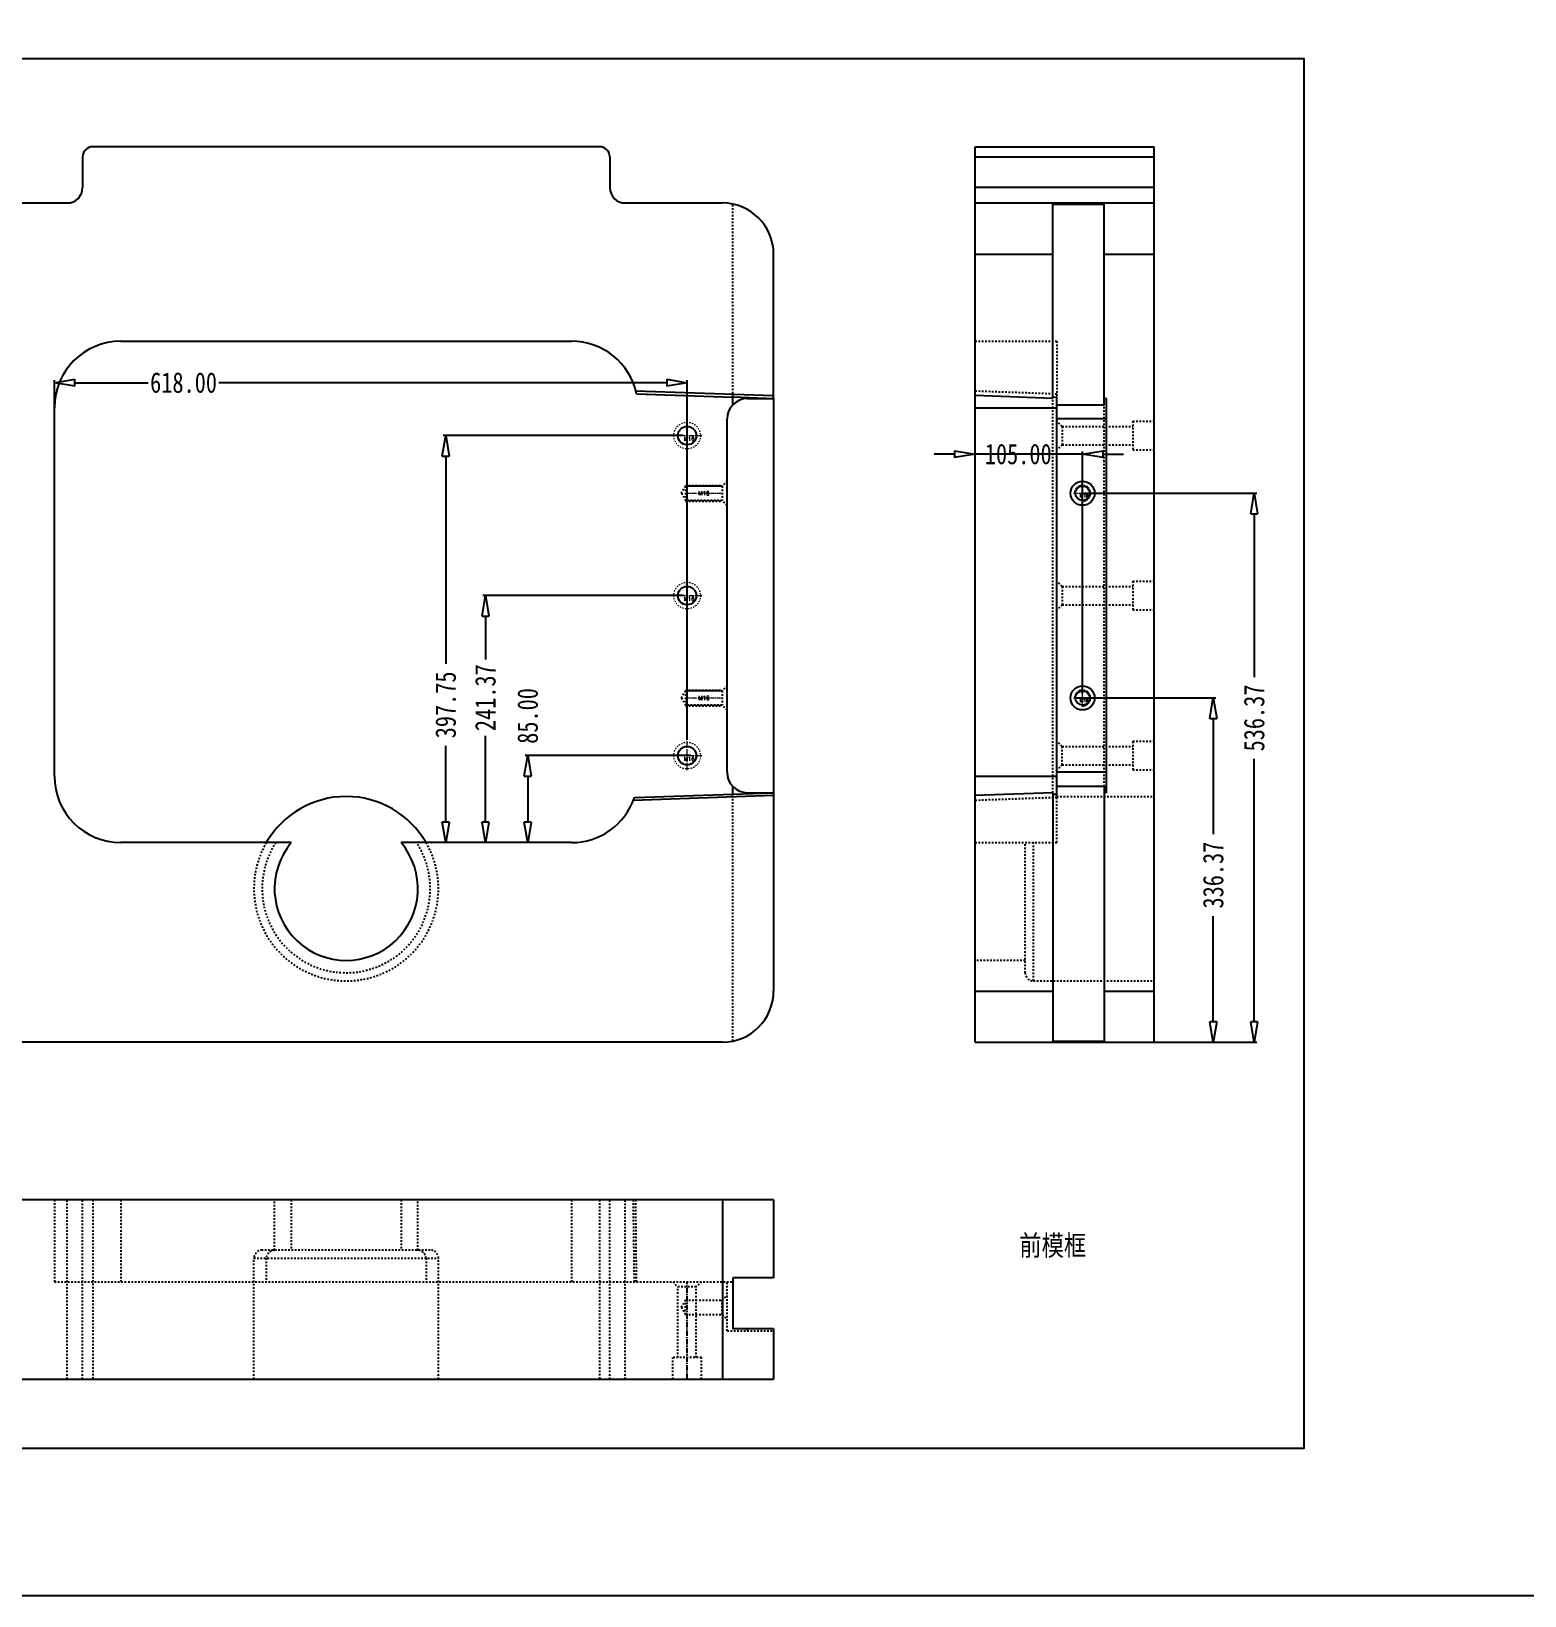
# Model space of a CAD drawing. Header units: millimetres. Extents: x 309 to 11345, y -1340 to 1318.
# Drawn here: x 7350 to 8809, y -1340 to 188 of the extents above; entities that cross this region are included whole.
import ezdxf
from ezdxf.enums import TextEntityAlignment as Align

# ---------------------------------------------------------------- set-up
doc = ezdxf.new("R2010")
doc.units = ezdxf.units.MM
doc.header["$LTSCALE"] = 16.335
doc.header["$PDMODE"] = 3
doc.header["$PDSIZE"] = 0.3125
doc.linetypes.add('CENTER', pattern=[0.6, 0.375, -0.075, 0.075, -0.075])
doc.linetypes.add('HIDDEN', pattern=[0.2, 0.1, -0.1])
doc.layers.get('0').update_dxf_attribs({"linetype": 'CONTINUOUS'})
doc.layers.get('Defpoints').update_dxf_attribs({"linetype": 'CONTINUOUS'})
doc.layers.add('DEFAULT_2', color=8, linetype='HIDDEN')
doc.layers.add('screw', color=33, linetype='CONTINUOUS', lineweight=13)
doc.styles.get("Standard").update_dxf_attribs({"font": 'txt', "width": 0.8})
doc.styles.add('TXT', font='txt.shx', dxfattribs={"bigfont": 'gbcbig.shx'})
doc.dimstyles.new('STANDARD$0', dxfattribs={"dimscale": 2, "dimtxt": 3, "dimasz": 3, "dimexe": 1.25, "dimexo": 0.625, "dimgap": 0.5, "dimtad": 0, "dimdsep": 46, "dimlunit": 6, "dimtxsty": 'Standard', "dimblk": 'CLOSEDBLANK', "dimcen": 0, "dimclrt": 2, "dimazin": 2, "dimtfac": 2, "dimtmove": 1, "dimatfit": 3, "dimfxl": 0, "dimtolj": 1, "dimtzin": 0, "dimarcsym": 0})

# ---------------------------------------------------------------- blocks, each defined once
blk = doc.blocks.new('screw_m16_g')
at = {"layer": 'screw', "color": 1, "linetype": 'CENTER', "ltscale": 0.497582}
for p, q in [((-8.8, 0), (8.8, 0)), ((0, -8.8), (0, 8.8))]:
    blk.add_line(p, q, dxfattribs=at)
at = {"layer": 'screw', "color": 33, "linetype": 'HIDDEN', "ltscale": 0.497582}
blk.add_circle((0, 0), 7, dxfattribs=at)
at = {"layer": 'screw', "color": 92, "linetype": 'HIDDEN', "ltscale": 0.497582}
blk.add_arc((0, 0), 8, 270, 180, dxfattribs=at)
at = {"layer": 'screw', "color": 6, "style": 'TXT'}
blk.add_text('M16', height=3.2, dxfattribs=at).set_placement((-2.72, -4))
blk = doc.blocks.new('_ClosedBlank')
at = {"color": 0, "linetype": 'ByBlock', "lineweight": -2}
for p, q in [((-1, 0.167), (0, 0)), ((-1, 0.167), (-1, -0.167)), ((0, 0), (-1, -0.167))]:
    blk.add_line(p, q, dxfattribs=at)
blk = doc.blocks.new('*D381')
at = {"color": 4, "lineweight": -2}
for p, q in [((8371.3, -463), (8507.2, -463)), ((8504.7, -483), (8504.7, -596.1)), ((8504.7, -779.4), (8504.7, -676.1)), ((8371.3, -799.4), (8507.2, -799.4))]:
    blk.add_line(p, q, dxfattribs=at)
at = {"layer": 'Defpoints', "color": 0}
for p in [(8370, -463), (8370, -799.4), (8504.7, -799.4)]:
    blk.add_point(p, dxfattribs=at)
at = {"color": 4, "lineweight": -2, "xscale": 20, "yscale": 20, "zscale": 20}
for p, rotation in [((8504.7, -463), 90), ((8504.7, -799.4), 270)]:
    blk.add_blockref('_ClosedBlank', p, dxfattribs=dict(at, rotation=rotation))
at = {"color": 6, "insert": (8504.7, -636.1), "char_height": 20, "attachment_point": 5, "rotation": 90}
blk.add_mtext('\\A1;336.37', dxfattribs=at)
blk = doc.blocks.new('*D382')
at = {"color": 4, "lineweight": -2}
for p, q in [((8378.3, -263), (8547.2, -263)), ((8544.7, -283), (8544.7, -442.6)), ((8544.7, -779.4), (8544.7, -522.6)), ((8372.5, -799.4), (8547.2, -799.4))]:
    blk.add_line(p, q, dxfattribs=at)
at = {"layer": 'Defpoints', "color": 0}
for p in [(8377, -263), (8544.7, -263), (8371.3, -799.4)]:
    blk.add_point(p, dxfattribs=at)
at = {"color": 4, "lineweight": -2, "xscale": 20, "yscale": 20, "zscale": 20}
for p, rotation in [((8544.7, -263), 90), ((8544.7, -799.4), 270)]:
    blk.add_blockref('_ClosedBlank', p, dxfattribs=dict(at, rotation=rotation))
at = {"color": 6, "insert": (8544.7, -482.6), "char_height": 20, "attachment_point": 5, "rotation": 90}
blk.add_mtext('\\A1;536.37', dxfattribs=at)
blk = doc.blocks.new('*D383')
at = {"color": 4, "lineweight": -2}
for p, q in [((8252, -224.8), (8232, -224.8)), ((8272, -241.8), (8272, -222.3)), ((8377, -224.8), (8272, -224.8)), ((8377, -458.9), (8377, -222.3)), ((8397, -224.8), (8417, -224.8))]:
    blk.add_line(p, q, dxfattribs=at)
at = {"layer": 'Defpoints', "color": 0}
for p in [(8272, -224.8), (8272, -243), (8377, -460.1)]:
    blk.add_point(p, dxfattribs=at)
at = {"color": 4, "lineweight": -2, "xscale": 20, "yscale": 20, "zscale": 20}
blk.add_blockref('_ClosedBlank', (8272, -224.8), dxfattribs=at)
at = {"color": 4, "lineweight": -2, "xscale": 20, "yscale": 20, "zscale": 20, "rotation": 180}
blk.add_blockref('_ClosedBlank', (8377, -224.8), dxfattribs=at)
at = {"color": 6, "insert": (8314.2, -224.8), "char_height": 20, "attachment_point": 5}
blk.add_mtext('\\A1;105.00', dxfattribs=at)
blk = doc.blocks.new('screw_m16_i')
at = {"layer": 'screw', "color": 1, "linetype": 'CENTER', "ltscale": 0.808571}
for p, q in [((-14.3, 0), (14.3, 0)), ((0, -14.3), (0, 14.3))]:
    blk.add_line(p, q, dxfattribs=at)
at = {"layer": 'screw', "color": 8, "linetype": 'HIDDEN', "ltscale": 0.808571}
blk.add_circle((0, 0), 13, dxfattribs=at)
at = {"layer": 'screw', "color": 33}
blk.add_circle((0, 0), 9, dxfattribs=at)
at = {"layer": 'screw', "color": 6, "style": 'TXT'}
blk.add_text('M16', height=3.9, dxfattribs=at).set_placement((-3.38, -5.2))
blk = doc.blocks.new('*D385')
at = {"color": 4, "lineweight": -2}
for p, q in [((7372.8, -192.4), (7372.8, -152.5)), ((7990.8, -503.9), (7990.8, -152.5)), ((7392.8, -155), (7464.2, -155)), ((7970.8, -155), (7533.5, -155))]:
    blk.add_line(p, q, dxfattribs=at)
at = {"layer": 'Defpoints', "color": 0}
for p in [(7372.8, -155), (7372.8, -193.7), (7990.8, -505.1)]:
    blk.add_point(p, dxfattribs=at)
at = {"color": 4, "lineweight": -2, "xscale": 20, "yscale": 20, "zscale": 20, "rotation": 180}
blk.add_blockref('_ClosedBlank', (7372.8, -155), dxfattribs=at)
at = {"color": 4, "lineweight": -2, "xscale": 20, "yscale": 20, "zscale": 20}
blk.add_blockref('_ClosedBlank', (7990.8, -155), dxfattribs=at)
at = {"color": 6, "insert": (7498.9, -155), "char_height": 20, "attachment_point": 5}
blk.add_mtext('\\A1;618.00', dxfattribs=at)
blk = doc.blocks.new('*D386')
at = {"color": 4, "lineweight": -2}
for p, q in [((7994.4, -519.4), (7832.6, -519.4)), ((7835.1, -539.4), (7835.1, -584.4)), ((7845.2, -604.4), (7832.6, -604.4))]:
    blk.add_line(p, q, dxfattribs=at)
at = {"layer": 'Defpoints', "color": 0}
for p in [(7995.6, -519.4), (7835.1, -604.4), (7846.5, -604.4)]:
    blk.add_point(p, dxfattribs=at)
at = {"color": 4, "lineweight": -2, "xscale": 20, "yscale": 20, "zscale": 20}
for p, rotation in [((7835.1, -519.4), 90), ((7835.1, -604.4), 270)]:
    blk.add_blockref('_ClosedBlank', p, dxfattribs=dict(at, rotation=rotation))
at = {"color": 6, "insert": (7835.1, -480.6), "char_height": 20, "attachment_point": 5, "rotation": 90}
blk.add_mtext('\\A1;85.00', dxfattribs=at)
blk = doc.blocks.new('*D387')
at = {"color": 4, "lineweight": -2}
for p, q in [((7987.2, -363), (7791.3, -363)), ((7793.8, -383), (7793.8, -425.5)), ((7793.8, -584.4), (7793.8, -500.1)), ((7851.9, -604.4), (7791.3, -604.4))]:
    blk.add_line(p, q, dxfattribs=at)
at = {"layer": 'Defpoints', "color": 0}
for p in [(7793.8, -363), (7988.5, -363), (7853.2, -604.4)]:
    blk.add_point(p, dxfattribs=at)
at = {"color": 4, "lineweight": -2, "xscale": 20, "yscale": 20, "zscale": 20}
for p, rotation in [((7793.8, -363), 90), ((7793.8, -604.4), 270)]:
    blk.add_blockref('_ClosedBlank', p, dxfattribs=dict(at, rotation=rotation))
at = {"color": 6, "insert": (7793.8, -462.8), "char_height": 20, "attachment_point": 5, "rotation": 90}
blk.add_mtext('\\A1;241.37', dxfattribs=at)
blk = doc.blocks.new('*D388')
at = {"color": 4, "lineweight": -2}
for p, q in [((7987, -206.7), (7752.5, -206.7)), ((7755, -226.7), (7755, -429.8)), ((7755, -584.4), (7755, -509.8)), ((7851.9, -604.4), (7752.5, -604.4))]:
    blk.add_line(p, q, dxfattribs=at)
at = {"layer": 'Defpoints', "color": 0}
for p in [(7988.3, -206.7), (7755, -604.4), (7853.2, -604.4)]:
    blk.add_point(p, dxfattribs=at)
at = {"color": 4, "lineweight": -2, "xscale": 20, "yscale": 20, "zscale": 20}
for p, rotation in [((7755, -206.7), 90), ((7755, -604.4), 270)]:
    blk.add_blockref('_ClosedBlank', p, dxfattribs=dict(at, rotation=rotation))
at = {"color": 6, "insert": (7755, -469.8), "char_height": 20, "attachment_point": 5, "rotation": 90}
blk.add_mtext('\\A1;397.75', dxfattribs=at)

msp = doc.modelspace()

# ---------------------------------------------------------------- linework, layer by layer
at = {"color": 7, "linetype": 'Continuous'}
for p, q in [((7400.263, 65.599), (7400.263, 35.599)), ((7905.263, 75.599), (7410.263, 75.599)), ((7915.263, 65.599), (7915.263, 35.599)), ((8272.01, -799.401), (8272.01, 75.599)), ((8272.01, 75.599), (8447.01, 75.599)), ((8272.01, 65.599), (8447.01, 65.599)), ((8447.01, -799.401), (8447.01, 75.599)), ((8447.01, 35.599), (8272.01, 35.599)), ((7290.263, 20.599), (7385.263, 20.599)), ((7930.263, 20.599), (8025.263, 20.599)), ((8272.01, 20.599), (8447.01, 20.599)), ((8348.01, -170.31), (8348.01, 19.589)), ((8348.01, 19.589), (8398.01, 19.589)), ((8398.01, -176.674), (8398.01, 19.589)), ((8075.263, -170.31), (8075.263, -29.401)), ((8272.01, -29.401), (8348.01, -29.401)), ((8398.01, -29.401), (8447.01, -29.401)), ((7437.763, -114.401), (7877.763, -114.401)), ((7940.648, -162.954), (8075.263, -167.655)), ((7941.318, -165.773), (8035.263, -169.053)), ((8348.01, -170.31), (8272.01, -167.655)), ((7372.763, -539.401), (7372.763, -179.401)), ((8035.263, -168.914), (8075.263, -170.31)), ((8035.263, -176.674), (8035.263, -168.914)), ((8049.763, -170.449), (8075.263, -170.449)), ((8075.263, -170.449), (8075.263, -555.607)), ((8272.01, -179.401), (8352.01, -179.401)), ((8348.01, -168.914), (8352.01, -169.053)), ((8352.01, -557.002), (8352.01, -169.053)), ((8352.01, -176.674), (8398.01, -176.674)), ((8400.01, -170.449), (8398.01, -170.449)), ((8400.01, -170.449), (8400.01, -555.607)), ((8029.763, -535.607), (8029.763, -190.449)), ((8400.01, -190.449), (8352.01, -190.449)), ((8035.263, -557.142), (8035.263, -549.382)), ((8272.01, -539.401), (8352.01, -539.401)), ((8400.01, -535.607), (8352.01, -535.607)), ((8398.01, -549.382), (8352.01, -549.382)), ((8398.01, -549.382), (8398.01, -798.391)), ((8075.263, -558.401), (7938.255, -563.185)), ((7939.293, -560.354), (8035.263, -557.002)), ((8035.263, -557.142), (8075.263, -555.745)), ((8049.763, -555.607), (8075.263, -555.607)), ((8075.263, -555.745), (8075.263, -749.401)), ((8348.01, -555.745), (8272.01, -558.401)), ((8348.01, -555.745), (8348.01, -798.391)), ((8348.01, -557.142), (8352.01, -557.002)), ((8400.01, -555.607), (8398.01, -555.607)), ((7604.144, -604.401), (7437.763, -604.401)), ((7877.763, -604.401), (7711.382, -604.401)), ((8272.01, -749.401), (8348.01, -749.401)), ((8398.01, -749.401), (8447.01, -749.401)), ((8025.263, -799.401), (7290.263, -799.401)), ((8272.01, -799.401), (8447.01, -799.401)), ((8348.01, -798.391), (8398.01, -798.391)), ((8075.263, -953.465), (7240.263, -953.465)), ((8025.263, -953.465), (8025.263, -1128.465)), ((8075.263, -953.465), (8075.263, -1029.465)), ((8075.263, -1029.465), (8035.263, -1029.465)), ((8035.263, -1029.465), (8035.263, -1079.465)), ((8075.263, -1079.465), (8035.263, -1079.465)), ((8075.263, -1079.465), (8075.263, -1128.465)), ((7240.263, -1128.465), (8075.263, -1128.465))]:
    msp.add_line(p, q, dxfattribs=at)
for points in [[(309.345, 1318.376), (11344.662, 1318.376), (11344.662, -1340.189), (309.345, -1340.189)], [(7127.112, 161.769), (8593.039, 161.769), (8593.039, -1196.439), (7127.112, -1196.439)]]:
    msp.add_lwpolyline(points, close=True)
for centre, radius in [((7990.763, -206.655), 9), ((8377.01, -263.028), 11.75), ((8377.01, -263.028), 7), ((7990.763, -363.028), 9), ((8377.01, -463.028), 11.75), ((8377.01, -463.028), 7), ((7990.763, -519.401), 9)]:
    msp.add_circle(centre, radius, dxfattribs=at)
for centre, radius, start, end in [((7410.263, 65.599), 10, 90, 180), ((7905.263, 65.599), 10, 0, 90), ((7385.263, 35.599), 15, 270, 0), ((7930.263, 35.599), 15, 180, 270), ((8025.263, -29.401), 50, 0, 90), ((7437.763, -179.401), 65, 90, 180), ((7877.763, -179.401), 65, 12.102594, 90), ((8049.763, -190.449), 20, 90, 180), ((7437.763, -539.401), 65, 180, 270), ((8049.763, -535.607), 20, 180, 270), ((7657.763, -649.401), 90.1, 29.963292, 150.036708), ((7877.763, -539.401), 65, 270, 341.194849), ((7657.763, -649.401), 70, 139.994799, 40.005201), ((8025.263, -749.401), 50, 270, 0)]:
    msp.add_arc(centre, radius, start, end, dxfattribs=at)
at = {"layer": 'DEFAULT_2', "color": 8, "linetype": 'HIDDEN'}
for p, q in [((8035.263, -168.914), (8035.263, 19.589)), ((8272.01, -114.401), (8352.01, -114.401)), ((8352.01, -114.401), (8352.01, -169.053)), ((8075.263, -170.449), (8075.263, -170.31)), ((8348.01, -555.745), (8348.01, -170.31)), ((8398.01, -549.382), (8398.01, -176.674)), ((8357.01, -197.655), (8352.01, -192.655)), ((8357.01, -197.655), (8357.01, -215.655)), ((8357.01, -197.655), (8426.01, -197.655)), ((8426.01, -192.655), (8426.01, -220.655)), ((8426.01, -192.655), (8447.01, -192.655)), ((8357.01, -215.655), (8352.01, -220.655)), ((8357.01, -215.655), (8426.01, -215.655)), ((8426.01, -220.655), (8447.01, -220.655)), ((7985.263, -263.028), (7989.304, -256.028)), ((8025.013, -256.028), (7989.304, -256.028)), ((7989.304, -256.028), (7989.304, -270.028)), ((8029.763, -251.278), (8025.013, -256.028)), ((8025.013, -256.028), (8025.013, -270.028)), ((7985.263, -263.028), (7989.304, -270.028)), ((8025.013, -270.028), (7989.304, -270.028)), ((8029.763, -274.778), (8025.013, -270.028)), ((8357.01, -354.028), (8352.01, -349.028)), ((8426.01, -349.028), (8447.01, -349.028)), ((8426.01, -349.028), (8426.01, -377.028)), ((8357.01, -354.028), (8426.01, -354.028)), ((8357.01, -354.028), (8357.01, -372.028)), ((8357.01, -372.028), (8352.01, -377.028)), ((8357.01, -372.028), (8426.01, -372.028)), ((8426.01, -377.028), (8447.01, -377.028)), ((7985.263, -463.028), (7989.304, -456.028)), ((8025.013, -456.028), (7989.304, -456.028)), ((7989.304, -456.028), (7989.304, -470.028)), ((8029.763, -451.278), (8025.013, -456.028)), ((8025.013, -456.028), (8025.013, -470.028)), ((7985.263, -463.028), (7989.304, -470.028)), ((8025.013, -470.028), (7989.304, -470.028)), ((8029.763, -474.778), (8025.013, -470.028)), ((8357.01, -510.401), (8352.01, -505.401)), ((8357.01, -510.401), (8426.01, -510.401)), ((8357.01, -528.401), (8357.01, -510.401)), ((8426.01, -505.401), (8447.01, -505.401)), ((8426.01, -505.401), (8426.01, -533.401)), ((8357.01, -528.401), (8352.01, -533.401)), ((8357.01, -528.401), (8426.01, -528.401)), ((8426.01, -533.401), (8447.01, -533.401)), ((8035.263, -798.391), (8035.263, -557.142)), ((8075.263, -555.745), (8075.263, -555.607)), ((8352.01, -604.401), (8352.01, -557.002)), ((8352.01, -559.301), (8447.01, -559.301)), ((8272.01, -604.401), (8352.01, -604.401)), ((8321.01, -731.501), (8321.01, -604.401)), ((8329.01, -739.501), (8329.01, -604.401)), ((8321.01, -719.401), (8272.01, -719.401)), ((8329.01, -739.501), (8447.01, -739.501)), ((7372.763, -953.465), (7372.763, -1033.465)), ((7385.263, -1128.465), (7385.263, -953.465)), ((7400.263, -1128.465), (7400.263, -953.465)), ((7410.263, -953.465), (7410.263, -1128.465)), ((7437.763, -953.465), (7437.763, -1033.465)), ((7587.763, -1002.465), (7587.763, -953.465)), ((7604.144, -953.465), (7604.144, -1002.465)), ((7711.382, -953.465), (7711.382, -1002.465)), ((7727.763, -1002.465), (7727.763, -953.465)), ((7877.763, -953.465), (7877.763, -1033.465)), ((7905.263, -953.465), (7905.263, -1128.465)), ((7915.263, -1128.465), (7915.263, -953.465)), ((7930.263, -1128.465), (7930.263, -953.465)), ((7739.862, -1002.465), (7575.664, -1002.465)), ((7567.663, -1128.465), (7567.663, -1010.465)), ((7567.663, -1010.465), (7747.863, -1010.465)), ((7579.705, -1010.465), (7579.705, -1033.465)), ((7735.821, -1010.465), (7735.821, -1033.465)), ((7747.863, -1128.465), (7747.863, -1010.465)), ((7372.763, -1033.465), (8035.263, -1033.465)), ((7976.763, -1033.465), (7981.763, -1038.465)), ((7999.763, -1038.465), (7981.763, -1038.465)), ((7981.763, -1107.465), (7981.763, -1038.465)), ((8004.763, -1033.465), (7999.763, -1038.465)), ((7999.763, -1107.465), (7999.763, -1038.465)), ((8029.763, -1081.465), (8029.763, -1033.465)), ((7985.263, -1058.465), (7989.304, -1051.465)), ((7989.304, -1051.465), (8025.013, -1051.465)), ((7989.304, -1065.465), (7989.304, -1051.465)), ((8025.013, -1051.465), (8029.763, -1046.715)), ((8025.013, -1065.465), (8025.013, -1051.465)), ((7985.263, -1058.465), (7989.304, -1065.465)), ((7989.304, -1065.465), (8025.013, -1065.465)), ((8025.013, -1065.465), (8029.763, -1070.215)), ((8029.763, -1081.465), (8075.263, -1081.465)), ((8049.763, -1081.465), (8049.763, -1079.465)), ((8004.763, -1107.465), (7976.763, -1107.465)), ((7976.763, -1128.465), (7976.763, -1107.465)), ((8004.763, -1128.465), (8004.763, -1107.465))]:
    msp.add_line(p, q, dxfattribs=at)
at = {"layer": 'DEFAULT_2', "color": 1, "linetype": 'CENTER', "ltscale": 0.858329}
msp.add_line((7990.763, -1128.465), (7990.763, -1033.465), dxfattribs=at)
at = {"layer": 'DEFAULT_2', "color": 8, "linetype": 'HIDDEN'}
for centre, radius, start, end in [((7657.763, -649.401), 90.1, 150.036708, 29.963292), ((7657.763, -649.401), 82.1, 146.762412, 33.237588), ((8329.01, -731.501), 8, 180, 270), ((7575.663, -1010.465), 8, 90, 180), ((7589.093, -1013.774), 11.309, 89.993346, 96.668772), ((7726.433, -1013.774), 11.309, 83.331228, 90.006654), ((7739.863, -1010.465), 8, 0, 90)]:
    msp.add_arc(centre, radius, start, end, dxfattribs=at)
for centre, major_axis, ratio, start_param, end_param in [((8805.546, -179.401), (1861.356, -64.961), 0.00121723, -1.86146992, -1.81689054), ((9013.147, -539.401), (1861.356, 64.961), 0.00121723, 1.93387222, 1.98027531), ((7877.763, -1694.602), (2.271, 1861.356), 0.03489944, -1.20763536, -1.16123228), ((7877.763, -1487.001), (2.271, 1861.356), 0.03489944, -1.32461705, -1.28003767)]:
    msp.add_ellipse(centre, major_axis=major_axis, ratio=ratio, start_param=start_param, end_param=end_param, dxfattribs=at)
for points, knots in [([(7587.78, -1002.541), (7586.759, -1002.661), (7584.738, -1003.184), (7582.087, -1004.856), (7580.18, -1007.366), (7579.705, -1009.441), (7579.705, -1010.465)], [0, 0, 0, 0, 0.25050453, 0.50061702, 0.75043769, 1, 1, 1, 1]), ([(7735.821, -1010.465), (7735.821, -1009.441), (7735.346, -1007.366), (7733.439, -1004.856), (7730.788, -1003.184), (7728.767, -1002.661), (7727.746, -1002.541)], [0, 0, 0, 0, 0.24956231, 0.49938298, 0.74949547, 1, 1, 1, 1])]:
    msp.add_open_spline(points, degree=3, knots=knots, dxfattribs=at)
at = {"layer": 'screw', "color": 92, "linetype": 'HIDDEN', "ltscale": 0.995164}
for p, q in [((7989.304, -255.028), (8025.013, -255.028)), ((7989.304, -271.028), (8025.013, -271.028)), ((7989.304, -455.028), (8025.013, -455.028)), ((7989.304, -471.028), (8025.013, -471.028))]:
    msp.add_line(p, q, dxfattribs=at)
at = {"layer": 'screw', "color": 8, "linetype": 'HIDDEN', "ltscale": 0.995164}
for p, q in [((7989.304, -256.028), (8025.013, -256.028)), ((7989.304, -270.028), (8025.013, -270.028)), ((7989.304, -456.028), (8025.013, -456.028)), ((7989.304, -470.028), (8025.013, -470.028))]:
    msp.add_line(p, q, dxfattribs=at)
at = {"layer": 'screw', "color": 1, "linetype": 'CENTER', "ltscale": 0.621977}
for p, q in [((7989.304, -263.028), (8025.013, -263.028)), ((7989.304, -463.028), (8025.013, -463.028))]:
    msp.add_line(p, q, dxfattribs=at)

# ---------------------------------------------------------------- block references
at = {"layer": 'screw'}
for name, p in [('screw_m16_i', (7990.763, -206.655)), ('screw_m16_g', (8377.01, -263.028)), ('screw_m16_i', (7990.763, -363.028)), ('screw_m16_g', (8377.01, -463.028)), ('screw_m16_i', (7990.763, -519.401))]:
    msp.add_blockref(name, p, dxfattribs=at)

# ---------------------------------------------------------------- texts
at = {"insert": (8315.195, -987.933), "char_height": 20, "width": 867.06888, "attachment_point": 1}
msp.add_mtext('{\\fSimSun|b0|i0|c134|p2;前模框}', dxfattribs=at)
at = {"layer": 'screw', "color": 6, "linetype": 'HIDDEN', "ltscale": 0.995164, "style": 'TXT'}
for p in [(8007.159, -263.028), (8007.159, -463.028)]:
    msp.add_text('M16', height=4, dxfattribs=at).set_placement(p, align=Align.MIDDLE)

# ---------------------------------------------------------------- dimensions: what is measured, and where the dimension line sits
for base, p1, p2, picture, middle in [((7372.763, -154.969), (7990.763, -505.101), (7372.763, -193.655), '*D385', (7498.876, -154.969)), ((8272.01, -224.78), (8377.01, -460.146), (8272.01, -243.016), '*D383', (8314.153, -224.78))]:
    dim = msp.add_linear_dim(base=base, p1=p1, p2=p2, dimstyle='STANDARD$0', override={"dimtxt": 10, "dimasz": 10, "dimgap": 0, "dimzin": 0, "dimclrd": 4, "dimclre": 4, "dimclrt": 6})
    dim.commit()
    dim.dimension.update_dxf_attribs({"geometry": picture, "text_midpoint": middle, "dimtype": 160})
for base, p1, p2, picture, middle in [((7754.97, -604.401), (7988.289, -206.655), (7853.191, -604.401), '*D388', (7754.97, -469.782)), ((8544.671, -263.028), (8371.26, -799.401), (8377.01, -263.028), '*D382', (8544.671, -482.599)), ((7793.773, -363.028), (7853.191, -604.401), (7988.497, -363.028), '*D387', (7793.773, -462.805)), ((7835.092, -604.401), (7995.63, -519.401), (7846.489, -604.401), '*D386', (7835.092, -480.631)), ((8504.678, -799.401), (8370.01, -463.028), (8370.01, -799.401), '*D381', (8504.678, -636.091))]:
    dim = msp.add_linear_dim(base=base, p1=p1, p2=p2, angle=90, dimstyle='STANDARD$0', override={"dimtxt": 10, "dimasz": 10, "dimgap": 0, "dimzin": 0, "dimclrd": 4, "dimclre": 4, "dimclrt": 6})
    dim.commit()
    dim.dimension.update_dxf_attribs({"geometry": picture, "text_midpoint": middle, "dimtype": 160})

doc.saveas('drawing.dxf')
